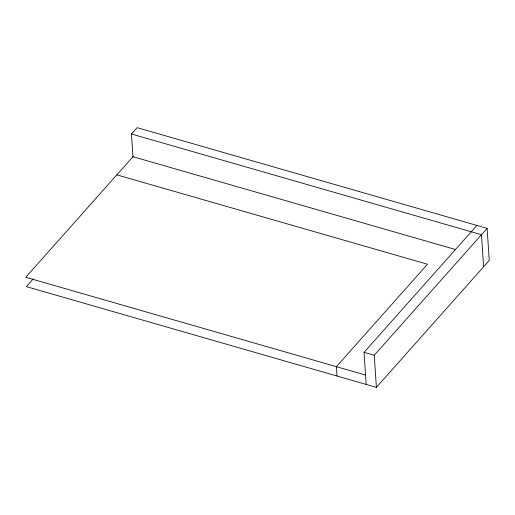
<?xml version="1.0" encoding="UTF-8"?>
<svg xmlns="http://www.w3.org/2000/svg" width="515" height="515" viewBox="0 0 515 515"><rect width="100%" height="100%" fill="white"/><g stroke="black" fill="none" stroke-linecap="round" stroke-linejoin="round"><path stroke-width="0.77" d="M133.005 157.249L131.46 133.99L137.099 127.643L487.119 228.37L489.25 260.448L376.388 387.357L26.374 286.63L33.308 278.834M366.178 384.415L364.047 352.337L476.909 225.428M376.388 387.357L374.257 355.273L487.119 228.37M131.46 133.99L481.474 234.711L483.604 266.796M455.788 249.614L132.967 156.715L25.75 277.276L365.56 375.062M116.847 174.843L427.489 264.234L336.392 366.667L337.01 376.021M364.047 352.337L374.257 355.273"/></g></svg>
